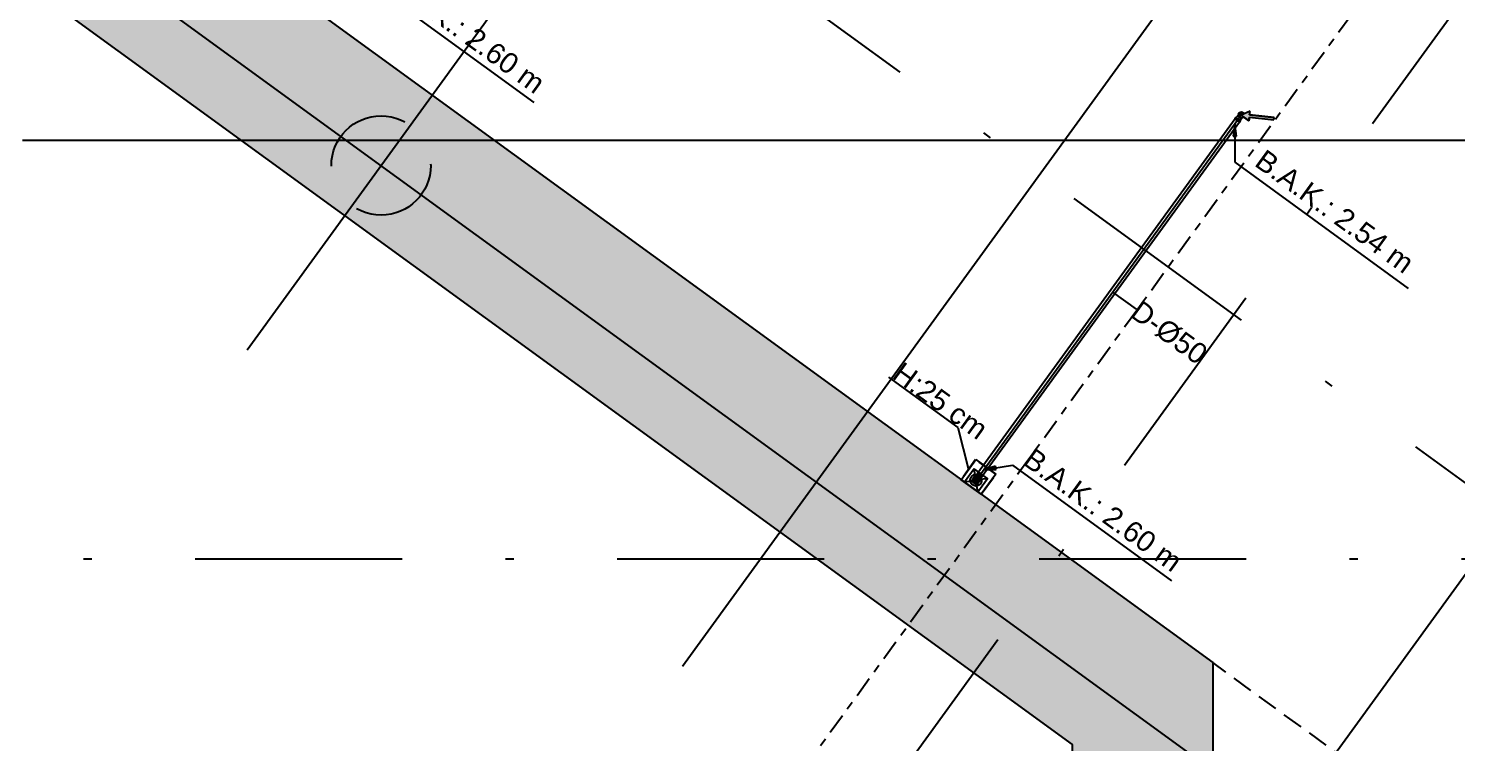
# Model space of a CAD drawing. Header units: millimetres. Extents: x 400408 to 401363, y 4543987 to 4544157.
# Drawn here: x 400990.85 to 401008.11, y 4544109.68 to 4544118.3 of the extents above; entities that cross this region are included whole.
import ezdxf

# ---------------------------------------------------------------- set-up
doc = ezdxf.new("R2010")
doc.units = ezdxf.units.MM
for name, pattern in [('AKS', [3, 2.5, -0.25, 0, -0.25]), ('CENTER', [2, 1.25, -0.25, 0.25, -0.25]), ('CIZGI', [0.4, 0.25, -0.15]), ('DASHDOT2', [0.5, 0.25, -0.125, 0, -0.125]), ('HIDDEN', [0.375, 0.25, -0.125])]:
    doc.linetypes.add(name, pattern=pattern)
for name, color, linetype in [('aks prota', 2, 'AKS'), ('altlık_PROTA', 8, 'Continuous'), ('kolon prota', 1, 'Continuous'), ('kolon tarama prota', 252, 'Continuous'), ('perde prota', 1, 'Continuous'), ('PRT-AL-TUNEL_EKSENI', 14, 'DASHDOT2'), ('PRT-MI-a_fit_drainage', 10, 'Continuous'), ('skesit prota', 7, 'Continuous'), ('temel prota', 6, 'Continuous')]:
    doc.layers.add(name, color=color, linetype=linetype)
doc.styles.add('Arial', font='Arial.ttf')

# ---------------------------------------------------------------- blocks, each defined once
blk = doc.blocks.new('MEKANİK+2.81')
at = {"layer": 'altlık_PROTA'}
for points in [[(17103, -55505), (17201, -55505), (17179, -55467), (17438, -55318), (17423, -55292), (17164, -55441), (17142, -55403), (17083, -55505)], [(17083, -55635), (17155, -55768), (17187, -55745)], [(17083, -60798), (17203, -60706), (17175, -60678)]]:
    blk.add_hatch(color=256, dxfattribs=at).paths.add_polyline_path(points, flags=0)
for p, q in [((17423, -55292), (17164, -55441)), ((17164, -55441), (17423, -55292)), ((17179, -55467), (17438, -55318)), ((17179, -55467), (17438, -55318)), ((17438, -55318), (17423, -55292)), ((17438, -55318), (17423, -55292)), ((17033, -55505), (17083, -55505)), ((17142, -55403), (17083, -55505)), ((17142, -55403), (17083, -55505)), ((17083, -55555), (17083, -55455)), ((17083, -55505), (17201, -55505)), ((17201, -55505), (17083, -55505)), ((17083, -55564), (17083, -55538)), ((17164, -55441), (17142, -55403)), ((17164, -55441), (17142, -55403)), ((17201, -55505), (17179, -55467)), ((17179, -55467), (17201, -55505)), ((17048, -55564), (17048, -55583)), ((17050, -55583), (17050, -60877)), ((17083, -55583), (17083, -55564)), ((17083, -60877), (17083, -55583)), ((17083, -55635), (17155, -55768)), ((17187, -55745), (17083, -55635)), ((17083, -55635), (17354, -56010)), ((17116, -60877), (17116, -55583)), ((17117, -55583), (17117, -55564)), ((17155, -55768), (17187, -55745)), ((17354, -56010), (19947, -56010)), ((17083, -58147), (17435, -58147)), ((7637, -60404), (10077, -60404)), ((17083, -60798), (17333, -60548)), ((17333, -60548), (19708, -60548)), ((15497, -60568), (16532, -60568)), ((16532, -60568), (16933, -60905)), ((17175, -60678), (17083, -60798)), ((17083, -60798), (17203, -60706)), ((17203, -60706), (17175, -60678)), ((16933, -61055), (16933, -60755)), ((16933, -60755), (17233, -60755)), ((17048, -60877), (17048, -60896)), ((17083, -60896), (17083, -60877)), ((17083, -60916), (17083, -60896)), ((17117, -60896), (17117, -60877)), ((17233, -60755), (17233, -61055)), ((17233, -61055), (16933, -61055)), ((17033, -60955), (17133, -60955)), ((17123, -60915), (17043, -60915)), ((17043, -60915), (17043, -60995)), ((17043, -60995), (17123, -60995)), ((17050, -60950), (17046, -60950)), ((17046, -60960), (17050, -60960)), ((17051, -60950), (17050, -60950)), ((17050, -60960), (17051, -60960)), ((17063, -60950), (17058, -60950)), ((17058, -60960), (17063, -60960)), ((17076, -60950), (17070, -60950)), ((17070, -60960), (17076, -60960)), ((17078, -60918), (17078, -60923)), ((17078, -60923), (17078, -60924)), ((17078, -60930), (17078, -60936)), ((17078, -60943), (17078, -60949)), ((17078, -60961), (17078, -60968)), ((17078, -60975), (17078, -60980)), ((17078, -60987), (17078, -60988)), ((17078, -60988), (17078, -60992)), ((17083, -61005), (17083, -60905)), ((17088, -60923), (17088, -60918)), ((17088, -60924), (17088, -60923)), ((17088, -60936), (17088, -60930)), ((17088, -60949), (17088, -60943)), ((17088, -60968), (17088, -60961)), ((17088, -60980), (17088, -60975)), ((17088, -60988), (17088, -60987)), ((17088, -60992), (17088, -60988)), ((17095, -60950), (17089, -60950)), ((17089, -60960), (17095, -60960)), ((17107, -60950), (17102, -60950)), ((17102, -60960), (17107, -60960)), ((17115, -60950), (17114, -60950)), ((17114, -60960), (17115, -60960)), ((17120, -60950), (17115, -60950)), ((17115, -60960), (17120, -60960)), ((17123, -60995), (17123, -60915))]:
    blk.add_line(p, q, dxfattribs=at)
at = {"layer": 'altlık_PROTA', "flags": 128}
for points in [[(17053, -55505), (17053, -55505), (17053, -55505), (17053, -55506), (17053, -55506), (17053, -55506), (17053, -55507), (17053, -55508), (17053, -55508), (17053, -55509), (17053, -55510), (17053, -55511), (17053, -55512), (17053, -55513), (17053, -55514), (17053, -55516), (17053, -55517), (17053, -55518)], [(17053, -55518), (17053, -55520), (17053, -55522), (17053, -55523), (17053, -55525), (17053, -55527), (17053, -55529), (17053, -55531), (17053, -55532), (17053, -55535), (17053, -55537), (17053, -55539), (17053, -55541), (17053, -55543), (17053, -55545), (17053, -55548), (17053, -55550), (17053, -55552), (17053, -55554), (17053, -55557), (17053, -55559), (17053, -55562), (17053, -55564), (17053, -55564)], [(17113, -55518), (17113, -55517), (17113, -55516), (17113, -55514), (17113, -55513), (17113, -55512), (17113, -55511), (17113, -55510), (17113, -55509), (17113, -55508), (17113, -55508), (17113, -55507), (17113, -55506), (17113, -55506), (17113, -55506), (17113, -55505), (17113, -55505), (17113, -55505)], [(17113, -55564), (17113, -55562), (17113, -55559), (17113, -55557), (17113, -55555), (17113, -55552), (17113, -55550), (17113, -55548), (17113, -55545), (17113, -55543), (17113, -55541), (17113, -55539), (17113, -55537), (17113, -55535), (17113, -55533), (17113, -55531), (17113, -55529), (17113, -55527), (17113, -55525), (17113, -55523), (17113, -55522), (17113, -55520), (17113, -55518)], [(17053, -60915), (17053, -60913), (17053, -60911), (17053, -60908), (17053, -60906), (17053, -60904), (17053, -60901), (17053, -60899), (17053, -60897), (17053, -60896)], [(17113, -60896), (17113, -60899), (17113, -60901), (17113, -60904), (17113, -60906), (17113, -60908), (17113, -60911), (17113, -60913), (17113, -60915)], [(17053, -60939), (17053, -60937), (17053, -60935), (17053, -60934), (17053, -60932), (17053, -60930), (17053, -60928), (17053, -60926), (17053, -60924), (17053, -60922), (17053, -60920), (17053, -60917), (17053, -60915)], [(17053, -60955), (17053, -60955), (17053, -60955), (17053, -60955), (17053, -60954), (17053, -60954), (17053, -60954), (17053, -60953), (17053, -60952), (17053, -60951), (17053, -60951), (17053, -60950), (17053, -60949), (17053, -60947), (17053, -60946)], [(17083, -60985), (17081, -60985), (17080, -60985), (17079, -60985), (17078, -60985), (17077, -60985), (17075, -60985), (17074, -60984), (17073, -60984), (17072, -60983), (17071, -60983), (17070, -60983), (17069, -60982), (17068, -60981), (17067, -60981), (17066, -60980), (17065, -60979), (17064, -60979), (17063, -60978), (17062, -60977), (17061, -60976), (17060, -60975), (17059, -60974), (17059, -60973), (17058, -60973), (17057, -60972), (17057, -60970), (17056, -60969), (17056, -60968), (17055, -60967), (17055, -60966), (17054, -60965), (17054, -60964), (17053, -60963), (17053, -60962), (17053, -60960), (17053, -60959), (17053, -60958), (17053, -60957), (17053, -60956), (17053, -60955)], [(17113, -60956), (17113, -60958), (17113, -60959), (17112, -60960), (17112, -60961), (17112, -60962), (17112, -60964), (17111, -60965), (17111, -60966), (17110, -60967), (17110, -60968), (17109, -60969), (17109, -60970), (17108, -60971), (17108, -60972), (17107, -60973), (17106, -60974), (17105, -60975), (17105, -60976), (17104, -60977), (17103, -60978), (17102, -60978), (17101, -60979), (17100, -60980), (17099, -60981), (17098, -60981), (17097, -60982), (17096, -60982), (17095, -60983), (17094, -60983), (17092, -60984), (17091, -60984), (17090, -60984), (17089, -60985), (17088, -60985), (17087, -60985), (17085, -60985), (17084, -60985), (17083, -60985), (17083, -60985)], [(17113, -60915), (17113, -60917), (17113, -60920), (17113, -60922), (17113, -60924), (17113, -60926), (17113, -60928), (17113, -60930), (17113, -60932), (17113, -60934), (17113, -60935), (17113, -60937), (17113, -60939)], [(17113, -60946), (17113, -60947), (17113, -60948), (17113, -60950), (17113, -60951), (17113, -60951), (17113, -60952), (17113, -60953), (17113, -60954), (17113, -60954), (17113, -60954), (17113, -60955), (17113, -60955), (17113, -60955), (17113, -60955)]]:
    blk.add_lwpolyline(points, dxfattribs=at)
at = {"layer": 'altlık_PROTA'}
for centre, radius, start, end in [((17083, -55505), 34.3, 90, 208.0819), ((17083, -55505), 33, 59.8226, 180), ((17083, -55505), 33, 180, 0), ((17083, -55505), 30.2, 90, 184.5868), ((17083, -55522), 16.5, 90, 270), ((17083, -55505), 34.3, 60, 90), ((17083, -55489), 16.5, 30, 90), ((17083, -55505), 30.2, 60.004, 90), ((17083, -55505), 30.2, 350, 0.0078), ((17083, -55505), 34.3, 331.9253, 0), ((17083, -60955), 37.3, 97.6967, 172.3033), ((17083, -60955), 37.3, 187.6967, 262.3033), ((17083, -60955), 34.3, 90, 270), ((17083, -60955), 33, 0, 180), ((17083, -60955), 33, 180, 0), ((17083, -60955), 32, 98.9893, 171.0107), ((17083, -60955), 32, 188.9893, 261.0107), ((17083, -60955), 25.3, 101.3831, 168.6169), ((17083, -60955), 25.3, 191.3831, 258.6169), ((17083, -60955), 20, 104.4775, 165.5225), ((17083, -60955), 20, 194.4775, 255.5225), ((17083, -60972), 16.5, 90, 270), ((17083, -60955), 13.3, 112.0243, 157.9757), ((17083, -60955), 13.3, 202.0243, 247.9757), ((17083, -60955), 8, 128.6822, 141.3178), ((17083, -60955), 8, 218.6822, 231.3178), ((17083, -60955), 34.3, 270, 90), ((17083, -60939), 16.5, 270, 90), ((17083, -60955), 37.3, 7.6967, 82.3033), ((17083, -60955), 32, 8.9893, 81.0107), ((17083, -60955), 25.3, 11.3831, 78.6169), ((17083, -60955), 20, 14.4775, 75.5225), ((17083, -60955), 13.3, 22.0243, 67.9757), ((17083, -60955), 8, 38.6822, 51.3178), ((17083, -60955), 37.3, 277.6967, 352.3033), ((17083, -60955), 13.3, 292.0243, 337.9757), ((17083, -60955), 8, 308.6822, 321.3178), ((17083, -60955), 25.3, 281.3831, 348.6169), ((17083, -60955), 20, 284.4775, 345.5225), ((17083, -60955), 32, 278.9893, 351.0107)]:
    blk.add_arc(centre, radius, start, end, dxfattribs=at)
for centre, major_axis, start_param, end_param in [((17083, -55583), (34.3, 0), 1.570796, 3.403392), ((17083, -55564), (34.3, 0), 1.570796, 3.141593), ((17083, -55583), (33, 0), 2.680781, 3.141593), ((17083, -55583), (34.3, 0), 3.403392, 4.712389), ((17083, -55564), (34.3, 0), 0, 1.570796), ((17083, -55583), (34.3, 0), 6.021386, 7.853982), ((17083, -55583), (34.3, 0), 4.712389, 6.021386), ((17083, -55583), (33, 0), 0, 0.460812), ((17083, -60896), (34.3, 0), 1.570796, 3.665191), ((17083, -60877), (-34.3, 0), 4.712389, 6.283185), ((17083, -60877), (33, 0), 2.680781, 3.141593), ((17083, -60896), (-30.2, 0), 5.061455, 6.457718), ((17083, -60877), (33, 0), 3.403392, 4.712389), ((17083, -60877), (-34.3, 0), 3.141593, 4.712389), ((17083, -60877), (33, 0), 4.712389, 6.021386), ((17083, -60896), (-34.3, 0), 2.617994, 4.712389), ((17083, -60896), (-30.2, 0), 2.96706, 4.363323), ((17083, -60877), (33, 0), 0, 0.460812)]:
    blk.add_ellipse(centre, major_axis=major_axis, ratio=0.01, start_param=start_param, end_param=end_param, dxfattribs=at)
at = {"layer": 'altlık_PROTA', "style": 'Arial'}
for s, p in [('B.A.K.: 2.54 m', (17556, -55905)), ('D-Ø50', (17409, -58262)), ('B.A.K.: 2.60 m', (7785, -60321)), ('B.A.K.: 2.60 m', (17409, -60467)), ('H:25 cm', (15521, -60555))]:
    blk.add_text(s, height=250, dxfattribs=at).set_placement(p)
blk = doc.blocks.new('YER SUZGECI_20x20')
at = {"color": 2}
blk.add_lwpolyline([(-20, 0), (0, 0), (0, 20), (-20, 20)], close=True, dxfattribs=at)
for points in [[(0, 20), (-20, 0)], [(-20, 20), (0, 0)]]:
    blk.add_lwpolyline(points, dxfattribs=at)
blk.add_circle((-10, 10), 7, dxfattribs=at)

msp = doc.modelspace()

# ---------------------------------------------------------------- hatches: boundary and pattern name
at = {"layer": 'kolon tarama prota'}
h = msp.add_hatch(color=256, dxfattribs=at)
h.dxf.hatch_style = 1
h.paths.add_polyline_path([(401031.098, 4544091.798), (401018.362, 4544101.048), (401005.161, 4544101.048), (401005.161, 4544110.643), (400991.077, 4544120.876), (401014.059, 4544152.508), (401097.619, 4544091.798), (401069.952, 4544091.798), (401073.028, 4544089.563), (401073.708, 4544089.563), (401073.385, 4544089.798), (401103.435, 4544089.798), (401013.499, 4544155.14), (400988.401, 4544120.595), (401003.461, 4544109.653), (401003.461, 4544099.348), (401017.639, 4544099.348), (401030.789, 4544089.798), (401060.829, 4544089.798), (401061.152, 4544089.563), (401061.833, 4544089.563), (401058.757, 4544091.798), (401055.594, 4544091.798), (401055.594, 4544094.598), (401052.974, 4544094.598), (401052.974, 4544094.298), (401055.294, 4544094.298), (401055.294, 4544091.798)])

# ---------------------------------------------------------------- linework, layer by layer
at = {"layer": 'aks prota', "ltscale": 10}
for p, q in [((400993.495, 4544114.422), (401020.945, 4544152.203)), ((400998.754, 4544110.601), (401026.203, 4544148.382)), ((401004.417, 4544106.486), (401031.866, 4544144.268)), ((401035.158, 4544087.551), (400986.094, 4544123.198)), ((401106.078, 4544116.948), (400982.665, 4544116.948))]:
    msp.add_line(p, q, dxfattribs=at)
at = {"layer": 'kolon prota', "color": 5, "linetype": 'HIDDEN', "ltscale": 5}
msp.add_circle((400995.111, 4544116.646), 0.6, dxfattribs=at)
at = {"layer": 'perde prota'}
for points in [[(401069.952, 4544091.798), (401073.028, 4544089.563), (401073.708, 4544089.563), (401073.385, 4544089.798), (401103.435, 4544089.798), (401013.499, 4544155.14), (400988.401, 4544120.595), (401003.461, 4544109.653), (401003.461, 4544099.348), (401017.639, 4544099.348), (401030.789, 4544089.798), (401060.829, 4544089.798), (401061.152, 4544089.563), (401061.833, 4544089.563), (401058.757, 4544091.798)], [(401069.952, 4544091.798), (401097.619, 4544091.798), (401014.059, 4544152.508), (400991.077, 4544120.876), (401005.161, 4544110.643), (401005.161, 4544101.048), (401018.362, 4544101.048), (401031.098, 4544091.798), (401055.294, 4544091.798)]]:
    msp.add_lwpolyline(points, dxfattribs=at)
at = {"layer": 'PRT-AL-TUNEL_EKSENI', "ltscale": 10}
for p, q in [((401001.095, 4544108.9), (401028.544, 4544146.681)), ((401042.644, 4544087.798), (400988.798, 4544126.919)), ((400982.665, 4544111.898), (401106.078, 4544111.898))]:
    msp.add_line(p, q, dxfattribs=at)
at = {"layer": 'PRT-MI-a_fit_drainage', "color": 2, "linetype": 'CIZGI'}
msp.add_lwpolyline([(401002.296, 4544113.095), (401002.12, 4544112.852), (401002.363, 4544112.676), (401002.539, 4544112.919)], close=True, dxfattribs=at)
at = {"layer": 'skesit prota', "linetype": 'CENTER', "ltscale": 0.2}
msp.add_line((401030.429, 4544150.937), (400999.559, 4544108.449), dxfattribs=at)
at = {"layer": 'temel prota', "color": 5, "linetype": 'HIDDEN'}
msp.add_lwpolyline([(401018.361, 4544101.048), (401005.161, 4544110.643)], dxfattribs=at)

# ---------------------------------------------------------------- block references
at = {"xscale": 0.001, "yscale": 0.001, "zscale": 0.001, "rotation": 323.9999999999613}
msp.add_blockref('MEKANİK+2.81', (401024.308, 4544172.2), dxfattribs=at)
at = {"layer": 'PRT-MI-a_fit_drainage', "color": 2, "xscale": 0.01, "yscale": 0.01, "zscale": 0.01, "rotation": 234.0000000000232}
msp.add_blockref('YER SUZGECI_20x20', (401002.16, 4544112.823), dxfattribs=at)

doc.saveas('drawing.dxf')
